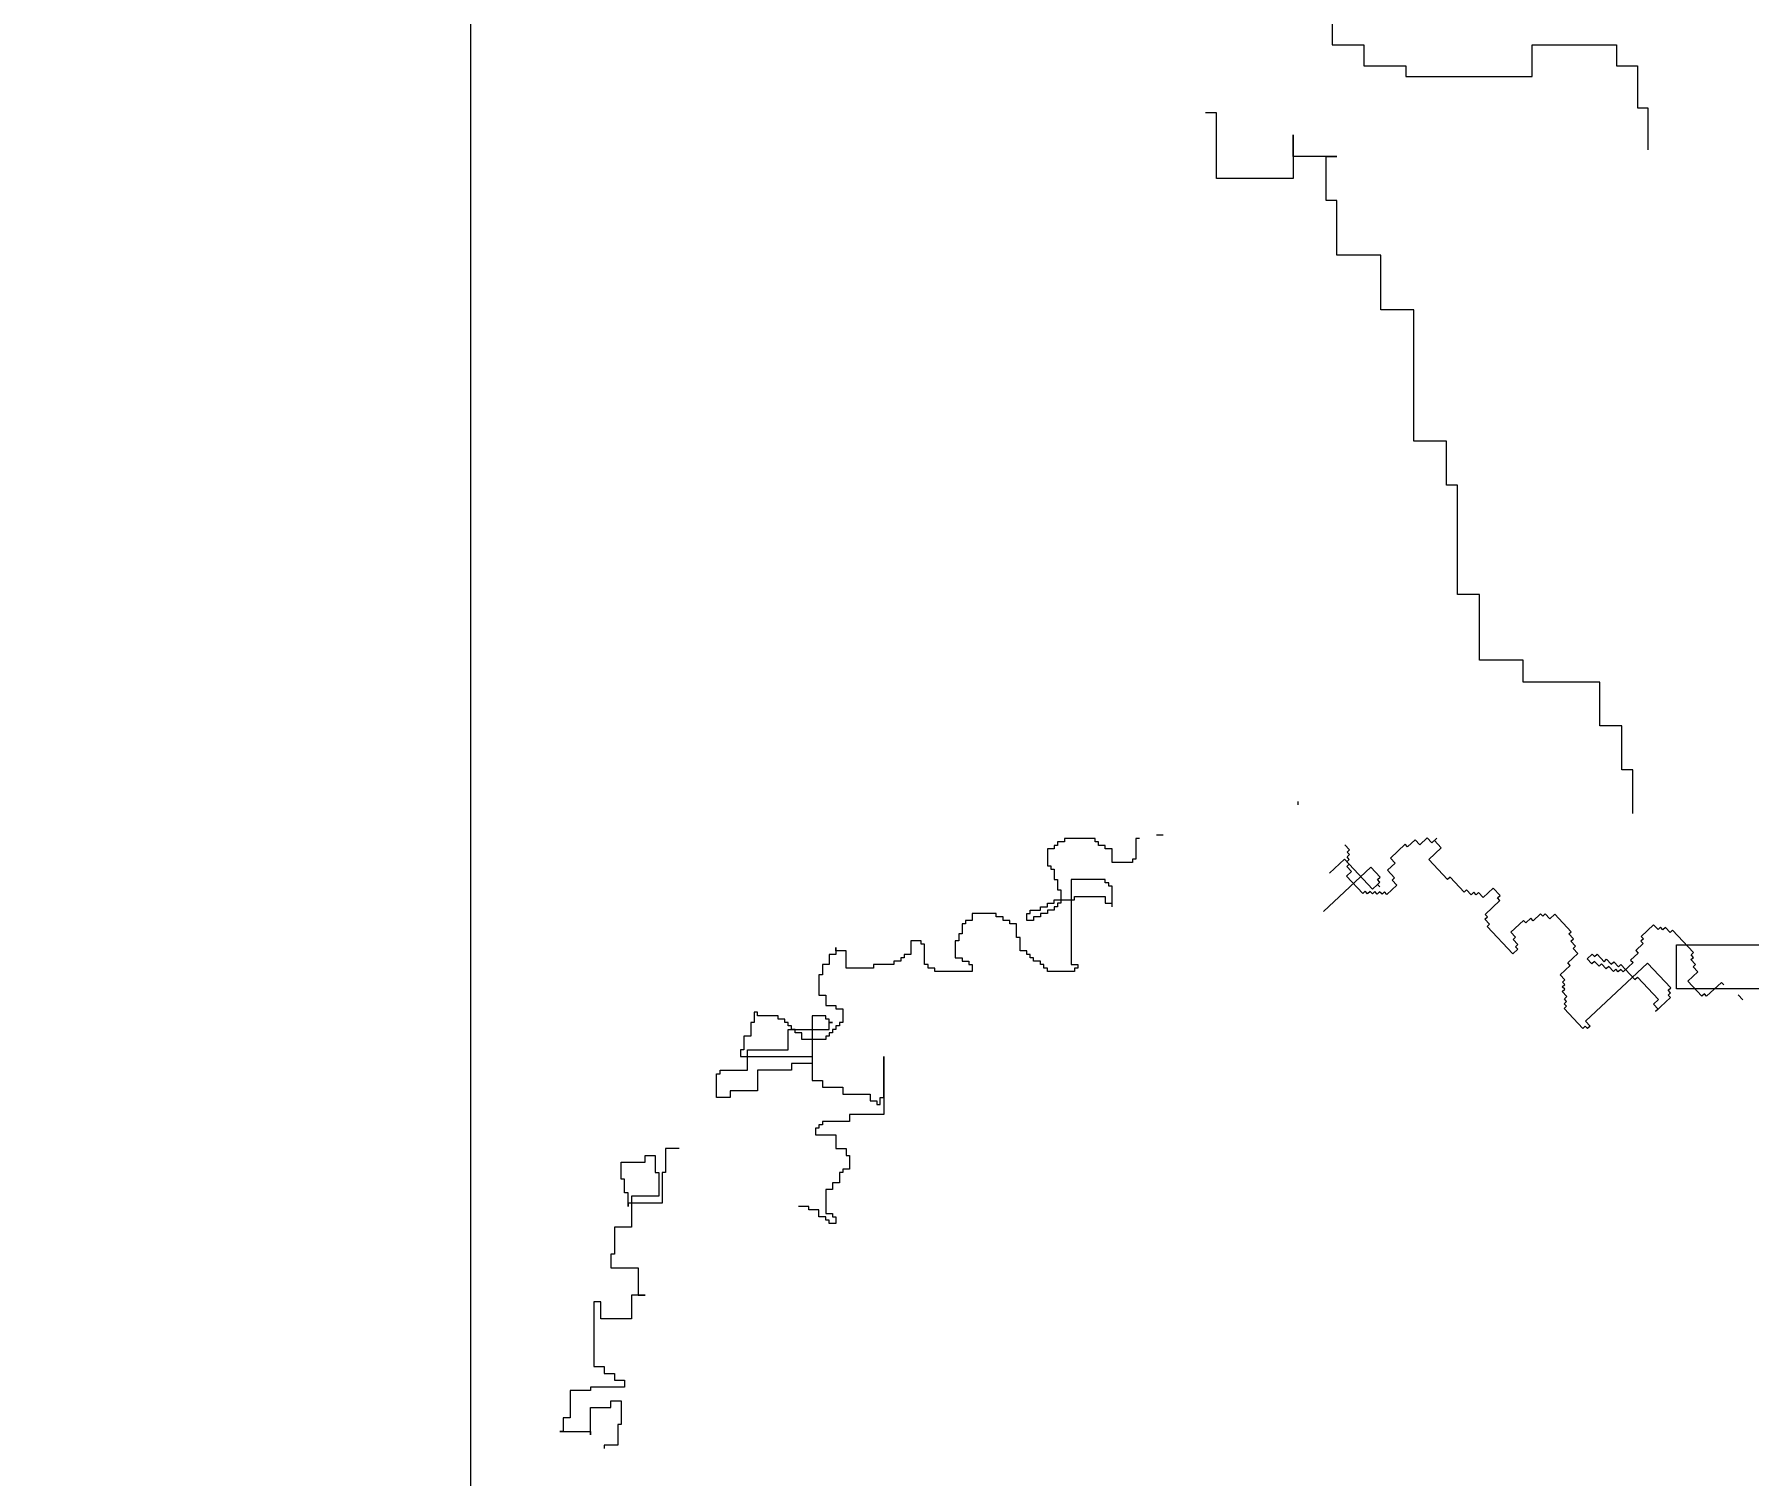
# Model space of a CAD drawing. Header units: millimetres. Extents: x 485872 to 486142, y -52344 to -52207.
# Drawn here: x 486096.0031 to 486096.1435, y -52333.6898 to -52333.5717 of the extents above; entities that cross this region are included whole.
import ezdxf

# ---------------------------------------------------------------- set-up
doc = ezdxf.new("R2010")
doc.units = ezdxf.units.MM
doc.header["$LTSCALE"] = 15
doc.header["$PDMODE"] = 2
doc.header["$PDSIZE"] = -10
doc.linetypes.add('DASHDOTX2', pattern=[50.8, 25.4, -12.7, 0, -12.7])
doc.styles.get("Standard").update_dxf_attribs({"font": ''})
doc.styles.get('Standard').set_extended_font_data('Flux Architect', italic=True)
doc.dimstyles.get("Standard").update_dxf_attribs({"dimtxt": 0.2, "dimasz": 0.15, "dimexe": 0.1, "dimexo": 0.3, "dimgap": 0.1, "dimtad": 1, "dimzin": 0, "dimdsep": 46, "dimtxsty": 'Standard', "dimblk": 'ARCHTICK', "dimcen": 0.09, "dimdle": 0.1, "dimclrd": 4, "dimclrt": 2, "dimadec": 0, "dimazin": 0, "dimtfac": 1, "dimtofl": 0, "dimtmove": 0, "dimatfit": 3, "dimfxl": 1, "dimtfillclr": 1, "dimtolj": 1, "dimtzin": 0, "dimarcsym": 1})

# ---------------------------------------------------------------- blocks, each defined once
blk = doc.blocks.new('sf')
at = {"color": 84, "lineweight": 5}
for p, q in [((18153.45, 471700.22), (18153.45, 471696.93)), ((18109.05, 471696.93), (18109.05, 471693.64)), ((18122.21, 471696.93), (18109.05, 471696.93)), ((18122.21, 471692), (18122.21, 471696.93)), ((18148.52, 471696.93), (18148.52, 471693.64)), ((18153.45, 471696.93), (18148.52, 471696.93)), ((18109.05, 471693.64), (18105.76, 471693.64)), ((18105.76, 471693.64), (18105.76, 471687.07)), ((18141.94, 471693.64), (18141.94, 471692)), ((18148.52, 471693.64), (18141.94, 471693.64)), ((18141.94, 471692), (18122.21, 471692)), ((18104.12, 471687.07), (18104.12, 471680.5)), ((18105.76, 471687.07), (18104.12, 471687.07)), ((18171.55, 471676.03), (18171.55, 471686.29)), ((18171.55, 471686.29), (18173.26, 471686.29)), ((18159.57, 471679.45), (18159.57, 471682.87)), ((18159.57, 471682.87), (18159.57, 471676.03)), ((18154.43, 471679.45), (18152.72, 471679.45)), ((18152.72, 471679.45), (18159.57, 471679.45)), ((18154.43, 471672.61), (18154.43, 471679.45)), ((18159.57, 471676.03), (18171.55, 471676.03)), ((18152.72, 471664.05), (18152.72, 471672.61)), ((18152.72, 471672.61), (18154.43, 471672.61)), ((18145.87, 471655.5), (18145.87, 471664.05)), ((18145.87, 471664.05), (18152.72, 471664.05)), ((18140.73, 471634.97), (18140.73, 471655.5)), ((18140.73, 471655.5), (18145.87, 471655.5)), ((18135.6, 471628.13), (18135.6, 471634.97)), ((18135.6, 471634.97), (18140.73, 471634.97)), ((18133.88, 471628.13), (18135.6, 471628.13)), ((18133.88, 471611.02), (18133.88, 471628.13)), ((18130.46, 471611.02), (18133.88, 471611.02)), ((18130.46, 471600.76), (18130.46, 471611.02)), ((18123.61, 471597.33), (18123.61, 471600.76)), ((18123.61, 471600.76), (18130.46, 471600.76)), ((18111.63, 471590.49), (18111.63, 471597.33)), ((18111.63, 471597.33), (18123.61, 471597.33)), ((18108.2, 471583.65), (18108.2, 471590.49)), ((18108.2, 471590.49), (18111.63, 471590.49)), ((18106.49, 471576.81), (18106.49, 471583.65)), ((18106.49, 471583.65), (18108.2, 471583.65)), ((18158.84, 471578.69), (18158.84, 471578.15)), ((18136.41, 471571.44), (18137.5, 471572.61)), ((18137.12, 471572.97), (18137.89, 471572.24)), ((18137.5, 471572.61), (18137.12, 471572.97)), ((18137.89, 471572.24), (18138.62, 471573.02)), ((18138.62, 471573.02), (18139.79, 471571.93)), ((18139.79, 471571.93), (18140.52, 471572.7)), ((18140.52, 471572.7), (18141.68, 471571.61)), ((18141.68, 471571.61), (18142.04, 471572)), ((18142.04, 471572), (18144.37, 471569.81)), ((18150.74, 471571.15), (18151.47, 471571.93)), ((18179.88, 471573.43), (18180.94, 471573.43)), ((18183.61, 471572.9), (18184.14, 471572.9)), ((18184.14, 471572.9), (18184.14, 471569.7)), ((18188.94, 471571.3), (18188.94, 471571.83)), ((18188.94, 471571.83), (18190, 471571.83)), ((18190, 471571.83), (18190, 471572.37)), ((18190, 471572.37), (18190.53, 471572.37)), ((18190.53, 471572.37), (18190.53, 471572.9)), ((18190.53, 471572.9), (18195.33, 471572.9)), ((18195.33, 471572.9), (18195.33, 471572.37)), ((18195.33, 471572.37), (18196.4, 471572.37)), ((18196.4, 471572.37), (18196.4, 471571.83)), ((18196.4, 471571.83), (18196.93, 471571.83)), ((18196.93, 471571.83), (18196.93, 471571.3)), ((18135.43, 471566.51), (18138.35, 471569.62)), ((18138.35, 471569.62), (18136.41, 471571.44)), ((18144.37, 471569.81), (18143.65, 471569.04)), ((18143.65, 471569.04), (18144.81, 471567.94)), ((18151.54, 471569.67), (18147.16, 471565.01)), ((18151.13, 471570.79), (18150.74, 471571.15)), ((18150.76, 471570.4), (18151.13, 471570.79)), ((18151.15, 471570.03), (18150.76, 471570.4)), ((18150.79, 471569.64), (18151.15, 471570.03)), ((18151.17, 471569.28), (18150.79, 471569.64)), ((18150.81, 471568.89), (18151.17, 471569.28)), ((18151.2, 471568.53), (18150.81, 471568.89)), ((18153.87, 471567.48), (18151.54, 471569.67)), ((18184.14, 471569.7), (18184.67, 471569.7)), ((18184.67, 471569.7), (18184.67, 471569.17)), ((18184.67, 471569.17), (18187.87, 471569.17)), ((18187.87, 471569.17), (18187.87, 471571.3)), ((18187.87, 471571.3), (18188.94, 471571.3)), ((18196.93, 471571.3), (18197.99, 471571.3)), ((18197.99, 471571.3), (18197.99, 471568.64)), ((18132.86, 471564.54), (18135.05, 471566.88)), ((18135.05, 471566.88), (18135.43, 471566.51)), ((18144.1, 471566.41), (18143.38, 471565.64)), ((18144.81, 471567.94), (18143.72, 471566.78)), ((18143.72, 471566.78), (18144.1, 471566.41)), ((18145.97, 471566.85), (18147.43, 471568.41)), ((18146.36, 471566.49), (18145.97, 471566.85)), ((18146, 471566.1), (18146.36, 471566.49)), ((18147.43, 471568.41), (18154.81, 471561.48)), ((18148.69, 471564.3), (18151.24, 471567.02)), ((18150.47, 471567.75), (18151.2, 471568.53)), ((18151.24, 471567.02), (18150.47, 471567.75)), ((18188.94, 471565.98), (18188.94, 471566.51)), ((18188.94, 471566.51), (18194.26, 471566.51)), ((18194.26, 471566.51), (18194.26, 471553.2)), ((18196.93, 471566.51), (18196.4, 471566.51)), ((18196.4, 471566.51), (18196.4, 471564.91)), ((18197.46, 471568.11), (18196.93, 471568.11)), ((18196.93, 471568.11), (18196.93, 471566.51)), ((18197.99, 471568.64), (18197.46, 471568.64)), ((18197.46, 471568.64), (18197.46, 471568.11)), ((18127.22, 471563.99), (18128.32, 471565.15)), ((18127.61, 471563.62), (18127.22, 471563.99)), ((18127.25, 471563.23), (18127.61, 471563.62)), ((18128.32, 471565.15), (18129.87, 471563.69)), ((18129.87, 471563.69), (18130.6, 471564.47)), ((18130.6, 471564.47), (18130.99, 471564.11)), ((18130.99, 471564.11), (18131.35, 471564.5)), ((18131.35, 471564.5), (18131.74, 471564.13)), ((18131.74, 471564.13), (18132.47, 471564.91)), ((18132.47, 471564.91), (18132.86, 471564.54)), ((18143.38, 471565.64), (18144.93, 471564.18)), ((18144.93, 471564.18), (18145.29, 471564.57)), ((18145.29, 471564.57), (18145.68, 471564.2)), ((18145.68, 471564.2), (18146.05, 471564.59)), ((18146.39, 471565.73), (18146, 471566.1)), ((18146.02, 471565.35), (18146.39, 471565.73)), ((18146.39, 471565.73), (18146.02, 471565.35)), ((18146.05, 471564.59), (18146.43, 471564.23)), ((18147.16, 471565.01), (18146.39, 471565.73)), ((18146.43, 471564.23), (18146.8, 471564.62)), ((18146.8, 471564.62), (18147.19, 471564.25)), ((18147.19, 471564.25), (18147.55, 471564.64)), ((18147.55, 471564.64), (18147.94, 471564.28)), ((18147.94, 471564.28), (18148.3, 471564.67)), ((18148.3, 471564.67), (18148.69, 471564.3)), ((18187.87, 471562.25), (18187.87, 471565.44)), ((18187.87, 471565.44), (18188.4, 471565.44)), ((18188.4, 471565.44), (18188.4, 471565.98)), ((18188.4, 471565.98), (18188.94, 471565.98)), ((18193.73, 471563.85), (18188.94, 471563.85)), ((18188.94, 471563.85), (18188.94, 471562.78)), ((18193.73, 471563.31), (18193.73, 471563.85)), ((18196.4, 471564.91), (18195.86, 471564.91)), ((18195.86, 471564.91), (18195.86, 471562.78)), ((18116.1, 471558.35), (18118.65, 471561.07)), ((18118.65, 471561.07), (18119.43, 471560.34)), ((18119.43, 471560.34), (18120.16, 471561.12)), ((18120.16, 471561.12), (18120.54, 471560.76)), ((18120.54, 471560.76), (18120.91, 471561.14)), ((18120.91, 471561.14), (18122.07, 471560.05)), ((18129.58, 471561.05), (18127.25, 471563.23)), ((18129.21, 471560.66), (18129.58, 471561.05)), ((18188.94, 471562.78), (18187.87, 471562.78)), ((18196.93, 471563.31), (18193.73, 471563.31)), ((18195.86, 471562.78), (18196.4, 471562.78)), ((18196.4, 471562.78), (18196.4, 471562.25)), ((18196.4, 471562.25), (18196.93, 471562.25)), ((18196.93, 471562.78), (18196.93, 471563.31)), ((18197.99, 471562.78), (18196.93, 471562.78)), ((18196.93, 471562.25), (18196.93, 471561.72)), ((18196.93, 471561.72), (18197.99, 471561.72)), ((18197.99, 471562.25), (18197.99, 471562.78)), ((18199.06, 471562.25), (18197.99, 471562.25)), ((18197.99, 471561.72), (18197.99, 471561.18)), ((18197.99, 471561.18), (18199.06, 471561.18)), ((18199.06, 471561.72), (18199.06, 471562.25)), ((18200.66, 471561.72), (18199.06, 471561.72)), ((18199.06, 471561.18), (18199.06, 471560.65)), ((18200.66, 471561.18), (18200.66, 471561.72)), ((18201.19, 471561.18), (18200.66, 471561.18)), ((18201.19, 471560.12), (18201.19, 471561.18)), ((18205.99, 471561.18), (18209.72, 471561.18)), ((18205.99, 471560.65), (18205.99, 471561.18)), ((18209.72, 471561.18), (18209.72, 471560.12)), ((18096.98, 471555.1), (18100.26, 471558.59)), ((18100.26, 471558.59), (18100.65, 471558.23)), ((18100.65, 471558.23), (18101.38, 471559.01)), ((18101.38, 471559.01), (18101.77, 471558.64)), ((18101.77, 471558.64), (18102.13, 471559.03)), ((18102.13, 471559.03), (18102.52, 471558.67)), ((18102.52, 471558.67), (18103.25, 471559.44)), ((18103.25, 471559.44), (18105.19, 471557.62)), ((18116.49, 471557.99), (18116.1, 471558.35)), ((18122.07, 471560.05), (18122.44, 471560.44)), ((18122.44, 471560.44), (18123.21, 471559.71)), ((18123.21, 471559.71), (18123.58, 471560.1)), ((18123.58, 471560.1), (18125.52, 471558.28)), ((18125.52, 471558.28), (18124.79, 471557.5)), ((18125.25, 471554.88), (18129.26, 471559.15)), ((18128.87, 471559.52), (18129.6, 471560.29)), ((18129.26, 471559.15), (18128.87, 471559.52)), ((18129.6, 471560.29), (18129.21, 471560.66)), ((18199.06, 471560.65), (18200.13, 471560.65)), ((18200.13, 471560.65), (18200.13, 471560.12)), ((18200.13, 471560.12), (18201.19, 471560.12)), ((18202.79, 471557.46), (18202.79, 471559.59)), ((18202.79, 471559.59), (18203.86, 471559.59)), ((18203.86, 471559.59), (18203.86, 471560.12)), ((18203.86, 471560.12), (18204.92, 471560.12)), ((18204.92, 471560.12), (18204.92, 471560.65)), ((18204.92, 471560.65), (18205.99, 471560.65)), ((18209.72, 471560.12), (18210.78, 471560.12)), ((18210.78, 471560.12), (18210.78, 471559.59)), ((18210.78, 471559.59), (18211.32, 471559.59)), ((18211.32, 471559.59), (18211.32, 471557.99)), ((18099.64, 471556.28), (18079.1, 471556.28)), ((18099.64, 471549.43), (18099.64, 471556.28)), ((18105.19, 471557.62), (18104.83, 471557.23)), ((18104.83, 471557.23), (18105.22, 471556.87)), ((18105.22, 471556.87), (18104.85, 471556.48)), ((18104.85, 471556.48), (18106.02, 471555.39)), ((18115.08, 471554.93), (18115.8, 471555.7)), ((18115.42, 471556.07), (18116.15, 471556.85)), ((18115.8, 471555.7), (18115.42, 471556.07)), ((18115.76, 471557.21), (18116.49, 471557.99)), ((18116.15, 471556.85), (18115.76, 471557.21)), ((18125.18, 471557.14), (18124.45, 471556.36)), ((18124.45, 471556.36), (18124.84, 471556)), ((18124.84, 471556), (18124.47, 471555.61)), ((18124.47, 471555.61), (18125.25, 471554.88)), ((18124.79, 471557.5), (18125.18, 471557.14)), ((18202.26, 471555.33), (18202.26, 471557.46)), ((18202.26, 471557.46), (18202.79, 471557.46)), ((18211.32, 471557.99), (18211.85, 471557.99)), ((18211.85, 471557.99), (18211.85, 471556.93)), ((18211.85, 471556.93), (18212.38, 471556.93)), ((18212.38, 471556.93), (18212.38, 471554.26)), ((18217.18, 471553.2), (18217.18, 471556.39)), ((18217.18, 471556.39), (18217.71, 471556.39)), ((18217.71, 471556.39), (18217.71, 471556.93)), ((18217.71, 471556.93), (18219.31, 471556.93)), ((18219.31, 471556.93), (18219.31, 471554.8)), ((18231.03, 471555.33), (18231.03, 471555.86)), ((18231.03, 471555.86), (18231.03, 471554.8)), ((18096.33, 471552.06), (18097.05, 471552.84)), ((18096.67, 471553.2), (18097.4, 471553.98)), ((18097.05, 471552.84), (18096.67, 471553.2)), ((18097.37, 471554.73), (18096.98, 471555.1)), ((18097.01, 471554.34), (18097.37, 471554.73)), ((18097.4, 471553.98), (18097.01, 471554.34)), ((18100.55, 471549.56), (18104.19, 471553.45)), ((18104.19, 471553.45), (18113.9, 471544.34)), ((18106.02, 471555.39), (18105.65, 471555)), ((18105.65, 471555), (18106.82, 471553.91)), ((18108.35, 471553.2), (18106.16, 471550.87)), ((18106.82, 471553.91), (18106.45, 471553.52)), ((18106.45, 471553.52), (18108.01, 471552.06)), ((18108.74, 471552.84), (18108.35, 471553.2)), ((18109.46, 471553.62), (18108.74, 471552.84)), ((18109.85, 471553.25), (18109.46, 471553.62)), ((18109.51, 471552.11), (18110.24, 471552.89)), ((18110.58, 471554.03), (18109.85, 471553.25)), ((18110.24, 471552.89), (18110.63, 471552.52)), ((18110.97, 471553.66), (18110.58, 471554.03)), ((18110.63, 471552.52), (18111.36, 471553.3)), ((18112.06, 471554.83), (18110.97, 471553.66)), ((18111.36, 471553.3), (18111.75, 471552.94)), ((18111.75, 471552.94), (18112.48, 471553.71)), ((18112.45, 471554.47), (18112.06, 471554.83)), ((18112.82, 471554.85), (18112.45, 471554.47)), ((18112.48, 471553.71), (18112.86, 471553.35)), ((18113.59, 471554.13), (18112.82, 471554.85)), ((18112.86, 471553.35), (18113.59, 471554.13)), ((18116.63, 471553.47), (18115.08, 471554.93)), ((18116.26, 471553.08), (18116.63, 471553.47)), ((18117.82, 471551.62), (18116.26, 471553.08)), ((18194.26, 471553.2), (18193.2, 471553.2)), ((18193.2, 471553.2), (18193.2, 471552.67)), ((18198.53, 471552.67), (18198.53, 471553.2)), ((18198.53, 471553.2), (18199.06, 471553.2)), ((18199.06, 471553.2), (18199.06, 471553.73)), ((18199.06, 471553.73), (18200.13, 471553.73)), ((18200.13, 471553.73), (18200.13, 471554.26)), ((18200.13, 471554.26), (18200.66, 471554.26)), ((18200.66, 471554.26), (18200.66, 471554.8)), ((18200.66, 471554.8), (18201.19, 471554.8)), ((18201.19, 471554.8), (18201.19, 471555.33)), ((18201.19, 471555.33), (18202.26, 471555.33)), ((18209.72, 471553.2), (18209.72, 471552.13)), ((18210.25, 471553.2), (18209.72, 471553.2)), ((18211.32, 471553.73), (18210.25, 471553.73)), ((18210.25, 471553.73), (18210.25, 471553.2)), ((18212.38, 471554.26), (18211.32, 471554.26)), ((18211.32, 471554.26), (18211.32, 471553.73)), ((18216.64, 471552.67), (18216.64, 471553.2)), ((18216.64, 471553.2), (18217.18, 471553.2)), ((18219.31, 471554.8), (18220.37, 471554.8)), ((18220.37, 471554.8), (18220.37, 471554.26)), ((18220.37, 471554.26), (18220.91, 471554.26)), ((18220.91, 471554.26), (18220.91, 471553.73)), ((18220.91, 471553.73), (18221.97, 471553.73)), ((18221.97, 471553.73), (18221.97, 471553.2)), ((18221.97, 471553.2), (18225.17, 471553.2)), ((18225.17, 471553.2), (18225.17, 471552.67)), ((18229.43, 471552.67), (18229.43, 471555.33)), ((18229.43, 471555.33), (18231.03, 471555.33)), ((18231.03, 471554.8), (18232.1, 471554.8)), ((18232.1, 471554.8), (18232.1, 471553.2)), ((18232.1, 471553.2), (18233.16, 471553.2)), ((18233.16, 471553.2), (18233.16, 471551.6)), ((18092.24, 471550.05), (18092.61, 471550.43)), ((18092.61, 471550.43), (18094.94, 471548.25)), ((18095.69, 471548.27), (18097.88, 471550.6)), ((18097.88, 471550.6), (18096.33, 471552.06)), ((18105.77, 471551.24), (18102.49, 471547.74)), ((18106.16, 471550.87), (18105.77, 471551.24)), ((18108.01, 471552.06), (18108.37, 471552.45)), ((18108.37, 471552.45), (18108.76, 471552.09)), ((18108.76, 471552.09), (18109.12, 471552.47)), ((18109.12, 471552.47), (18109.51, 471552.11)), ((18117.09, 471550.85), (18117.82, 471551.62)), ((18117.48, 471550.48), (18117.09, 471550.85)), ((18117.11, 471550.09), (18117.48, 471550.48)), ((18193.2, 471552.67), (18193.73, 471552.67)), ((18193.73, 471552.67), (18193.73, 471552.13)), ((18193.73, 471552.13), (18197.99, 471552.13)), ((18197.99, 471552.13), (18197.99, 471552.67)), ((18197.99, 471552.67), (18198.53, 471552.67)), ((18209.72, 471552.13), (18215.58, 471552.13)), ((18215.58, 471552.13), (18215.58, 471552.67)), ((18215.58, 471552.67), (18216.64, 471552.67)), ((18225.17, 471552.67), (18229.43, 471552.67)), ((18233.16, 471551.6), (18233.69, 471551.6)), ((18233.69, 471551.6), (18233.69, 471548.41)), ((18085.95, 471549.43), (18099.64, 471549.43)), ((18089.3, 471547.69), (18090.03, 471548.47)), ((18094.94, 471548.25), (18095.3, 471548.64)), ((18095.3, 471548.64), (18095.69, 471548.27)), ((18100.94, 471549.2), (18100.55, 471549.56)), ((18100.57, 471548.81), (18100.94, 471549.2)), ((18100.96, 471548.44), (18100.57, 471548.81)), ((18100.6, 471548.05), (18100.96, 471548.44)), ((18102.93, 471545.87), (18100.6, 471548.05)), ((18102.49, 471547.74), (18103.27, 471547.01)), ((18116.79, 471548.2), (18117.52, 471548.98)), ((18117.18, 471547.84), (18116.79, 471548.2)), ((18116.82, 471547.45), (18117.18, 471547.84)), ((18117.21, 471547.08), (18116.82, 471547.45)), ((18117.5, 471549.73), (18117.11, 471550.09)), ((18117.13, 471549.34), (18117.5, 471549.73)), ((18117.52, 471548.98), (18117.13, 471549.34)), ((18233.69, 471548.41), (18232.63, 471548.41)), ((18232.63, 471548.41), (18232.63, 471546.81)), ((18103.27, 471547.01), (18102.54, 471546.23)), ((18102.54, 471546.23), (18102.93, 471545.87)), ((18114.31, 471543.22), (18117.23, 471546.33)), ((18116.84, 471546.69), (18117.21, 471547.08)), ((18117.23, 471546.33), (18116.84, 471546.69)), ((18231.03, 471546.28), (18229.96, 471546.28)), ((18229.96, 471546.28), (18229.96, 471544.15)), ((18232.63, 471546.81), (18231.03, 471546.81)), ((18231.03, 471546.81), (18231.03, 471546.28)), ((18232.63, 471544.68), (18232.63, 471545.21)), ((18232.63, 471545.21), (18234.76, 471545.21)), ((18234.76, 471545.21), (18234.76, 471535.1)), ((18240.09, 471544.68), (18240.09, 471545.21)), ((18240.09, 471545.21), (18243.29, 471545.21)), ((18243.29, 471545.21), (18243.29, 471545.75)), ((18243.29, 471545.75), (18243.82, 471545.75)), ((18243.82, 471545.75), (18243.82, 471544.15)), ((18113.9, 471544.34), (18113.17, 471543.56)), ((18113.17, 471543.56), (18113.56, 471543.2)), ((18113.56, 471543.2), (18113.92, 471543.59)), ((18113.92, 471543.59), (18114.31, 471543.22)), ((18229.96, 471544.15), (18230.5, 471544.15)), ((18230.5, 471544.15), (18230.5, 471543.62)), ((18230.5, 471543.62), (18231.03, 471543.62)), ((18231.03, 471543.62), (18231.03, 471543.08)), ((18231.03, 471543.08), (18231.56, 471543.08)), ((18232.1, 471544.15), (18231.56, 471544.15)), ((18231.56, 471544.15), (18232.1, 471544.15)), ((18231.56, 471543.08), (18231.56, 471542.55)), ((18231.56, 471542.55), (18232.1, 471542.55)), ((18232.1, 471544.15), (18232.1, 471544.68)), ((18232.1, 471544.68), (18232.63, 471544.68)), ((18232.1, 471543.08), (18232.1, 471544.15)), ((18238.49, 471543.08), (18232.1, 471543.08)), ((18232.1, 471542.55), (18232.1, 471542.02)), ((18236.36, 471541.49), (18236.36, 471542.55)), ((18236.36, 471542.55), (18237.42, 471542.55)), ((18237.42, 471542.55), (18237.42, 471543.08)), ((18237.42, 471543.08), (18237.96, 471543.08)), ((18237.96, 471543.08), (18237.96, 471543.62)), ((18237.96, 471543.62), (18238.49, 471543.62)), ((18238.49, 471543.62), (18238.49, 471544.15)), ((18238.49, 471544.15), (18239.02, 471544.15)), ((18238.49, 471539.89), (18238.49, 471543.08)), ((18239.02, 471544.15), (18239.02, 471544.68)), ((18239.02, 471544.68), (18240.09, 471544.68)), ((18243.82, 471544.15), (18244.35, 471544.15)), ((18244.35, 471544.15), (18244.35, 471542.02)), ((18232.1, 471542.02), (18232.63, 471542.02)), ((18232.63, 471542.02), (18232.63, 471541.49)), ((18232.63, 471541.49), (18236.36, 471541.49)), ((18244.88, 471539.89), (18238.49, 471539.89)), ((18244.35, 471542.02), (18245.42, 471542.02)), ((18244.88, 471536.69), (18244.88, 471539.89)), ((18245.42, 471542.02), (18245.42, 471539.89)), ((18245.42, 471539.89), (18245.95, 471539.89)), ((18245.95, 471539.89), (18245.95, 471538.82)), ((18223.57, 471532.44), (18223.57, 471538.82)), ((18223.57, 471538.82), (18223.57, 471529.77)), ((18245.95, 471538.82), (18234.76, 471538.82)), ((18234.76, 471538.82), (18234.76, 471537.76)), ((18234.76, 471537.76), (18237.96, 471537.76)), ((18237.96, 471537.76), (18237.96, 471536.69)), ((18234.76, 471535.1), (18233.16, 471535.1)), ((18233.16, 471535.1), (18233.16, 471534.03)), ((18237.96, 471536.69), (18243.29, 471536.69)), ((18243.29, 471536.69), (18243.29, 471533.5)), ((18249.15, 471536.69), (18244.88, 471536.69)), ((18249.15, 471536.16), (18249.15, 471536.69)), ((18249.68, 471536.16), (18249.15, 471536.16)), ((18249.68, 471532.44), (18249.68, 471536.16)), ((18224.1, 471532.44), (18223.57, 471532.44)), ((18224.1, 471531.37), (18224.1, 471532.44)), ((18224.64, 471531.37), (18224.1, 471531.37)), ((18225.7, 471531.9), (18224.64, 471531.9)), ((18224.64, 471531.9), (18224.64, 471531.37)), ((18229.96, 471532.97), (18225.7, 471532.97)), ((18225.7, 471532.97), (18225.7, 471531.9)), ((18233.16, 471534.03), (18229.96, 471534.03)), ((18229.96, 471534.03), (18229.96, 471532.97)), ((18243.29, 471533.5), (18247.55, 471533.5)), ((18247.55, 471533.5), (18247.55, 471532.44)), ((18247.55, 471532.44), (18249.68, 471532.44)), ((18223.57, 471529.77), (18228.9, 471529.77)), ((18228.9, 471529.77), (18228.9, 471528.71)), ((18228.9, 471528.71), (18233.16, 471528.71)), ((18233.16, 471528.71), (18233.16, 471528.18)), ((18234.23, 471526.58), (18231.03, 471526.58)), ((18231.03, 471526.58), (18231.03, 471524.45)), ((18233.16, 471528.18), (18233.69, 471528.18)), ((18233.69, 471528.18), (18233.69, 471527.64)), ((18233.69, 471527.64), (18234.23, 471527.64)), ((18234.23, 471527.64), (18234.23, 471526.58)), ((18229.43, 471523.38), (18228.9, 471523.38)), ((18228.9, 471523.38), (18228.9, 471521.26)), ((18231.03, 471524.45), (18229.43, 471524.45)), ((18229.43, 471524.45), (18229.43, 471523.38)), ((18255.54, 471524.45), (18257.67, 471524.45)), ((18257.67, 471524.45), (18257.67, 471520.72)), ((18260.87, 471523.38), (18259.27, 471523.38)), ((18259.27, 471523.38), (18259.27, 471520.72)), ((18260.87, 471522.32), (18260.87, 471523.38)), ((18228.9, 471521.26), (18229.96, 471521.26)), ((18229.96, 471521.26), (18229.96, 471520.72)), ((18229.96, 471520.72), (18230.5, 471520.72)), ((18230.5, 471520.72), (18230.5, 471519.13)), ((18257.67, 471520.72), (18258.2, 471520.72)), ((18258.2, 471520.72), (18258.2, 471515.93)), ((18259.27, 471520.72), (18258.74, 471520.72)), ((18258.74, 471520.72), (18258.74, 471517)), ((18264.6, 471522.32), (18260.87, 471522.32)), ((18264.6, 471519.66), (18264.6, 471522.32)), ((18230.5, 471519.13), (18231.56, 471519.13)), ((18231.56, 471519.13), (18231.56, 471518.06)), ((18231.56, 471518.06), (18232.63, 471518.06)), ((18232.63, 471518.06), (18232.63, 471514.33)), ((18264.07, 471517.53), (18264.07, 471519.66)), ((18264.07, 471519.66), (18264.6, 471519.66)), ((18235.29, 471514.87), (18235.29, 471515.4)), ((18235.29, 471515.4), (18236.89, 471515.4)), ((18258.2, 471515.93), (18263.53, 471515.93)), ((18258.74, 471517), (18263, 471517)), ((18263, 471517), (18263, 471512.2)), ((18263.53, 471515.4), (18263.53, 471517.53)), ((18263.53, 471517.53), (18264.07, 471517.53)), ((18263.53, 471515.93), (18263.53, 471515.4)), ((18231.56, 471513.8), (18231.03, 471513.8)), ((18231.03, 471513.8), (18231.03, 471512.74)), ((18231.03, 471512.74), (18232.1, 471512.74)), ((18232.63, 471514.33), (18231.56, 471514.33)), ((18231.56, 471514.33), (18231.56, 471513.8)), ((18232.1, 471512.74), (18232.1, 471513.27)), ((18232.1, 471513.27), (18232.63, 471513.27)), ((18232.63, 471513.27), (18232.63, 471513.8)), ((18232.63, 471513.8), (18233.69, 471513.8)), ((18233.69, 471513.8), (18233.69, 471514.87)), ((18233.69, 471514.87), (18235.29, 471514.87)), ((18263, 471512.2), (18265.66, 471512.2)), ((18265.66, 471512.2), (18265.66, 471507.95)), ((18265.66, 471507.95), (18266.2, 471507.95)), ((18266.2, 471507.95), (18266.2, 471505.82)), ((18266.2, 471505.82), (18261.93, 471505.82)), ((18261.93, 471505.82), (18261.93, 471501.56)), ((18261.93, 471501.56), (18260.87, 471501.56)), ((18260.87, 471501.56), (18263, 471501.56)), ((18263, 471501.56), (18263, 471497.83)), ((18267.8, 471497.83), (18267.8, 471500.49)), ((18267.8, 471500.49), (18268.86, 471500.49)), ((18268.86, 471500.49), (18268.86, 471490.38)), ((18263, 471497.83), (18267.8, 471497.83)), ((18267.26, 471489.31), (18265.66, 471489.31)), ((18265.66, 471489.31), (18265.66, 471488.25)), ((18268.86, 471490.38), (18267.26, 471490.38)), ((18267.26, 471490.38), (18267.26, 471489.31)), ((18265.66, 471488.25), (18264.07, 471488.25)), ((18264.07, 471488.25), (18264.07, 471487.18)), ((18264.07, 471487.18), (18269.39, 471487.18)), ((18269.39, 471487.18), (18269.39, 471486.65)), ((18269.39, 471486.65), (18272.59, 471486.65)), ((18272.59, 471486.65), (18272.59, 471482.39)), ((18264.6, 471485.05), (18264.6, 471481.33)), ((18266.2, 471485.05), (18264.6, 471485.05)), ((18266.2, 471483.99), (18266.2, 471485.05)), ((18269.39, 471483.99), (18266.2, 471483.99)), ((18269.39, 471479.73), (18269.39, 471483.99)), ((18264.6, 471481.33), (18265.13, 471481.33)), ((18265.13, 471481.33), (18265.13, 471478.13)), ((18272.59, 471482.39), (18273.66, 471482.39)), ((18273.66, 471482.39), (18273.66, 471480.26)), ((18265.13, 471478.13), (18267.26, 471478.13)), ((18267.26, 471478.13), (18267.26, 471477.6)), ((18274.19, 471480.26), (18269.39, 471480.26)), ((18269.39, 471480.26), (18269.39, 471479.73)), ((18273.66, 471480.26), (18274.19, 471480.26))]:
    blk.add_line(p, q, dxfattribs=at)
blk = doc.blocks.new('_ArchTick')
at = {"color": 0, "const_width": 0.15}
blk.add_lwpolyline([(-0.5, -0.5), (0.5, 0.5)], dxfattribs=at)
blk = doc.blocks.new('*D198')
at = {"color": 4, "linetype": 'Continuous', "lineweight": -2, "transparency": 16777216}
blk.add_line((486091.33963, -52334.47664), (486091.33963, -52331.62664), dxfattribs=at)
at = {"color": 0, "linetype": 'Continuous', "lineweight": -2, "transparency": 16777216}
for p, q in [((486096.10886, -52331.72664), (486091.23963, -52331.72664)), ((486096.10886, -52334.37664), (486091.23963, -52334.37664))]:
    blk.add_line(p, q, dxfattribs=at)
at = {"layer": 'Defpoints', "color": 0, "linetype": 'Continuous', "lineweight": 13, "transparency": 16777216}
for p in [(486091.33963, -52331.72664), (486096.40886, -52331.72664), (486096.40886, -52334.37664)]:
    blk.add_point(p, dxfattribs=at)
at = {"color": 4, "linetype": 'Continuous', "lineweight": -2, "transparency": 16777216, "xscale": 0.15, "yscale": 0.15, "zscale": 0.15}
for p, rotation in [((486091.33963, -52331.72664), 90), ((486091.33963, -52334.37664), 270)]:
    blk.add_blockref('_ArchTick', p, dxfattribs=dict(at, rotation=rotation))
at = {"color": 2, "linetype": 'Continuous', "lineweight": 13, "transparency": 16777216, "insert": (486091.13744, -52333.05164), "char_height": 0.2, "attachment_point": 5, "rotation": 90}
blk.add_mtext('\\A1;2.65', dxfattribs=at)

msp = doc.modelspace()

# ---------------------------------------------------------------- linework, layer by layer
at = {"color": 6, "linetype": 'DASHDOTX2', "lineweight": 13}
msp.add_line((486096.03886, -52330.87664), (486096.03886, -52342.37664), dxfattribs=at)

# ---------------------------------------------------------------- block references
at = {"lineweight": 5, "xscale": -0.0005240255359560251, "yscale": 0.0005240255359560251, "zscale": 0.0005240255359560251}
msp.add_blockref('sf', (486105.62231, -52580.75383), dxfattribs=at)

# ---------------------------------------------------------------- dimensions: what is measured, and where the dimension line sits
at = {"linetype": 'Continuous', "lineweight": 13}
dim = msp.add_linear_dim(base=(486091.33963, -52331.72664), p1=(486096.40886, -52334.37664), p2=(486096.40886, -52331.72664), angle=90, dimstyle='Standard', override={"dimtmove": 1}, dxfattribs=at)
dim.commit()
dim.dimension.update_dxf_attribs({"geometry": '*D198', "text_midpoint": (486091.13744, -52333.05164)})

doc.saveas('drawing.dxf')
